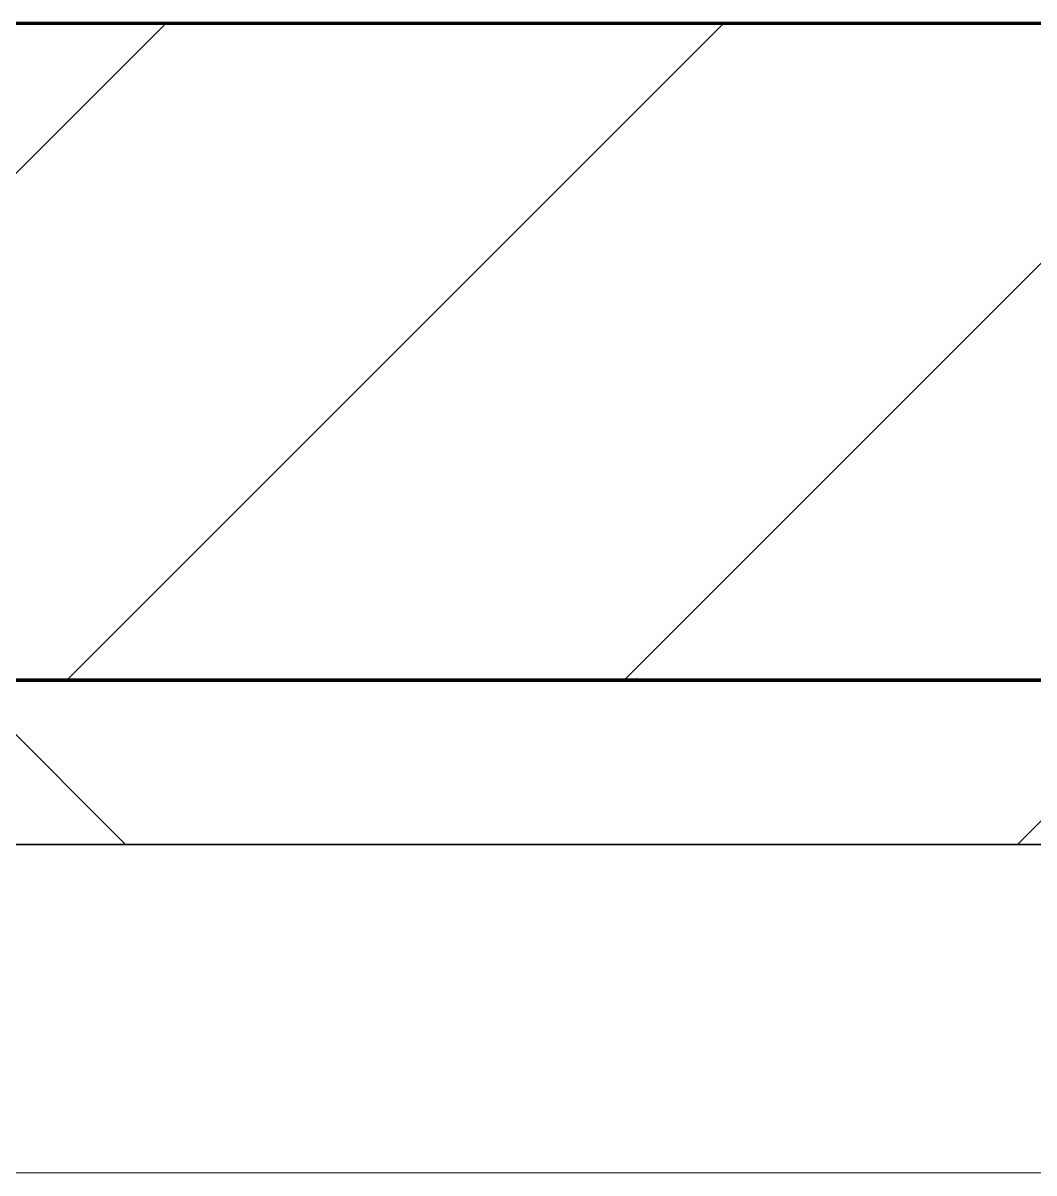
# Model space of a CAD drawing. Header units: millimetres. Extents: x -853488 to -774597, y -17231 to 22435.
# Drawn here: x -829603 to -829295.3, y 9794 to 10144 of the extents above; entities that cross this region are included whole.
import ezdxf

# ---------------------------------------------------------------- set-up
doc = ezdxf.new("R2010")
doc.units = ezdxf.units.MM
for name, color, linetype, lineweight in [('A-GLAZ-CURT', 2, 'Continuous', 9), ('A-WALL', 5, 'Continuous', 35), ('A-WALL-FNSH', 2, 'Continuous', 35), ('A-WALL-PATT', 1, 'Continuous', 35), ('WALL-E', 2, 'Continuous', 35)]:
    doc.layers.add(name, color=color, linetype=linetype, lineweight=lineweight)

# ---------------------------------------------------------------- blocks, each defined once
blk = doc.blocks.new('System Panel - DPA-AR_Metal Ceiling Rectangular Panel-16017999-4261-01 ENLARGED UPPER PLATFORM LEVEL - REFLECTED CEILING PLAN - SHEET 2')
at = {"layer": 'A-GLAZ-CURT'}
for p, q in [((-825954.98, 9794.02), (-828354.98, 9794.02)), ((-828354.98, 9794.02), (-825954.98, 9794.02))]:
    blk.add_line(p, q, dxfattribs=at)
blk = doc.blocks.new('PPLS-PP19_Custom Tile Pattern - Custom Tile Pattern-V43-4261-01 ENLARGED UPPER PLATFORM LEVEL - REFLECTED CEILING PLAN - SHEET 2')
at = {"layer": 'A-GLAZ-CURT'}
for p, q in [((-300, 0), (300, 0)), ((300, 0), (-300, 0)), ((195.99, 0), (213.31, 0)), ((213.31, 0), (195.99, 0)), ((230.06, 0), (300, 0)), ((-300, -50), (300, -50)), ((300, -50), (-300, -50))]:
    blk.add_line(p, q, dxfattribs=at)
for points, knots in [([(-126.5, 0), (-122.44, 0), (-108.71, 0), (-86.68, 0), (-63.44, 0), (-54.4, 0), (-48.53, 0), (-30.79, 0), (-18.03, 0), (8.61, 0), (15.02, 0), (22.28, 0), (26.04, 0), (27.59, 0)], [-5231.017328, -5231.017328, -5231.017328, -5231.017328, -4994.692869, -4542.524482, -4008.285538, -3689.699207, -3546.54457, -3315.260113, -2864.387349, -2439.246196, -2084.094819, -1956.422387, -1868.220474, -1868.220474, -1868.220474, -1868.220474]), ([(31.18, 0), (25.97, 0), (11.99, 0), (-16.92, 0), (-47.42, 0), (-65.77, 0), (-66.37, 0), (-66.38, 0)], [-4496.803627, -4496.803627, -4496.803627, -4496.803627, -4222.080604, -3745.412743, -2981.410125, -2542.574734, -2498.224237, -2498.224237, -2498.224237, -2498.224237]), ([(27.74, 0), (26.41, 0), (21.93, 0), (12.82, 0), (-2.9, 0), (-20.62, 0), (-31.54, 0), (-38.54, 0), (-41, 0)], [-2181.155251, -2181.155251, -2181.155251, -2181.155251, -2106.613311, -1925.670641, -1617.263037, -1290.787923, -1039.307308, -902.875233, -902.875233, -902.875233, -902.875233]), ([(-36.78, 0), (-32.43, 0), (-19.22, 0), (8.83, 0), (43.36, 0), (70.92, 0), (82.12, 0), (83.66, 0)], [-6191.144455, -6191.144455, -6191.144455, -6191.144455, -5862.463379, -5340.621928, -4573.028122, -4094.177415, -3869.465285, -3869.465285, -3869.465285, -3869.465285]), ([(30.82, 0), (29.27, 0), (20.14, 0), (3.54, 0), (-16.58, 0), (-34.76, 0), (-36.04, 0)], [-10462.034656, -10462.034656, -10462.034656, -10462.034656, -10363.088938, -9884.23066, -9424.652049, -9182.880979, -9182.880979, -9182.880979, -9182.880979]), ([(70.61, 0), (66.16, 0), (55.8, 0), (39.61, 0), (24.74, 0), (2.64, 0), (-17.84, 0), (-30.57, 0), (-31.82, 0), (-32, 0)], [-4647.237329, -4647.237329, -4647.237329, -4647.237329, -4326.416877, -4098.545751, -3766.694881, -3333.063701, -2994.501669, -2698.150104, -2614.070998, -2614.070998, -2614.070998, -2614.070998]), ([(-30.52, 0), (-27.11, 0), (-17.83, 0), (4.88, 0), (18.66, 0), (26.74, 0)], [-2323.618664, -2323.618664, -2323.618664, -2323.618664, -2142.497158, -1716.209403, -1258.626777, -1258.626777, -1258.626777, -1258.626777]), ([(-28.57, 0), (-26.93, 0), (-20.29, 0), (-11.45, 0), (2.08, 0), (13.15, 0), (21.24, 0), (24.62, 0), (24.72, 0), (24.72, 0)], [-5361.429781, -5361.429781, -5361.429781, -5361.429781, -5261.36855, -5050.479954, -4785.90057, -4596.498881, -4445.288762, -4384.376941, -4376.041937, -4376.041937, -4376.041937, -4376.041937]), ([(-15.19, 0), (-13.07, 0), (3.15, 0), (20.16, 0), (27.75, 0)], [-461.142613, -461.142613, -461.142613, -461.142613, -429.606584, -405.184621, -405.184621, -405.184621, -405.184621]), ([(-2.63, 0), (-2.47, 0), (-1.22, 0), (4.92, 0), (15.97, 0), (22.54, 0), (24.49, 0)], [-226.825321, -226.825321, -226.825321, -226.825321, -220.269177, -206.416616, -198.214427, -187.717507, -187.717507, -187.717507, -187.717507]), ([(26.99, 0), (23.84, 0), (10.74, 0), (3.08, 0), (-1.67, 0), (-2.25, 0)], [-297.219386, -297.219386, -297.219386, -297.219386, -285.83788, -246.234814, -234.646884, -234.646884, -234.646884, -234.646884]), ([(24.69, 0), (24.54, 0), (20.99, 0), (15.48, 0), (10.8, 0), (9.63, 0)], [-4368.572414, -4368.572414, -4368.572414, -4368.572414, -4306.476363, -4080.000647, -3772.857994, -3772.857994, -3772.857994, -3772.857994]), ([(18.16, 0), (19.15, 0), (24.25, 0), (25.66, 0), (26.12, 0)], [-5700.113719, -5700.113719, -5700.113719, -5700.113719, -5554.232259, -5302.431367, -5302.431367, -5302.431367, -5302.431367]), ([(26.94, 0), (24.66, 0), (20.4, 0), (18.85, 0), (18.16, 0)], [-6089.998379, -6089.998379, -6089.998379, -6089.998379, -5972.647715, -5832.674503, -5832.674503, -5832.674503, -5832.674503]), ([(27.65, 0), (28.12, 0), (29.8, 0), (38.07, 0), (53.39, 0), (71.67, 0), (84.83, 0), (86.01, 0), (92.51, 0), (94.33, 0)], [-5016.455258, -5016.455258, -5016.455258, -5016.455258, -4887.603822, -4705.298446, -4353.683244, -3960.84581, -3759.045785, -3336.541051, -2783.776468, -2783.776468, -2783.776468, -2783.776468]), ([(96.03, 0), (95.83, 0), (90.89, 0), (85.59, 0), (74.4, 0), (62.26, 0), (51.85, 0), (43.81, 0), (32.76, 0), (28.35, 0), (27.7, 0)], [-7548.167004, -7548.167004, -7548.167004, -7548.167004, -7531.75727, -7135.649961, -6924.452779, -6738.82075, -6548.303034, -6314.283804, -6135.05769, -6102.759091, -6102.759091, -6102.759091, -6102.759091]), ([(103.09, 0), (101.08, 0), (86.31, 0), (63.34, 0), (39.88, 0), (30.37, 0), (27.73, 0)], [-375.435014, -375.435014, -375.435014, -375.435014, -369.147452, -330.153101, -307.516438, -298.095898, -298.095898, -298.095898, -298.095898]), ([(27.73, 0), (28.33, 0), (31.05, 0), (37.44, 0), (45.92, 0), (57.76, 0), (64.47, 0), (72.74, 0), (75.22, 0), (76.03, 0), (76.21, 0)], [-1240.013107, -1240.013107, -1240.013107, -1240.013107, -1206.526904, -1089.329421, -901.315459, -753.071572, -495.328968, -421.953223, -334.951786, -290.452333, -290.452333, -290.452333, -290.452333]), ([(27.76, 0), (28.57, 0), (32.44, 0), (39.04, 0), (51.19, 0), (58.74, 0), (61.34, 0), (61.45, 0)], [-1864.895582, -1864.895582, -1864.895582, -1864.895582, -1818.904206, -1645.594513, -1443.202566, -1228.752106, -1120.932285, -1120.932285, -1120.932285, -1120.932285]), ([(27.89, 0), (29.09, 0), (33.4, 0), (48.37, 0), (71.92, 0), (100.57, 0), (116.36, 0), (128.63, 0), (128.95, 0)], [-147.777612, -147.777612, -147.777612, -147.777612, -135.792042, -118.513713, -97.899267, -63.759246, -39.050993, -35.895543, -35.895543, -35.895543, -35.895543]), ([(76.63, 0), (74.8, 0), (67.65, 0), (53.52, 0), (38.69, 0), (30.53, 0), (28.36, 0)], [-3095.572228, -3095.572228, -3095.572228, -3095.572228, -2950.589685, -2634.532728, -2313.748533, -2192.696995, -2192.696995, -2192.696995, -2192.696995]), ([(28.59, 0), (32.96, 0), (51.23, 0), (74.51, 0), (92.76, 0), (96.7, 0)], [-404.286242, -404.286242, -404.286242, -404.286242, -390.253598, -346.313304, -334.150886, -334.150886, -334.150886, -334.150886]), ([(53.18, 0), (53.06, 0), (52.22, 0), (44.99, 0), (36.46, 0), (30.82, 0)], [-622.740158, -622.740158, -622.740158, -622.740158, -566.066452, -360.610861, 0, 0, 0, 0]), ([(136.44, 0), (121.66, 0), (86.93, 0), (51.16, 0), (31.18, 0)], [-106.750556, -106.750556, -106.750556, -106.750556, -59.610984, 0, 0, 0, 0]), ([(168.37, 0), (167.68, 0), (162.47, 0), (147.02, 0), (109.77, 0), (76.86, 0), (57.82, 0), (46.51, 0), (41.18, 0), (36.02, 0), (35.54, 0), (35.54, 0)], [-543.375029, -543.375029, -543.375029, -543.375029, -530.793311, -458.593899, -401.860199, -357.622665, -341.267687, -334.000314, -326.15566, -319.318397, -317.489778, -317.489778, -317.489778, -317.489778]), ([(36.29, 0), (37.77, 0), (48.82, 0), (64.79, 0), (83.02, 0), (94.41, 0), (96.49, 0)], [-314.598523, -314.598523, -314.598523, -314.598523, -305.899624, -287.17622, -249.500363, -240.79965, -240.79965, -240.79965, -240.79965]), ([(61.47, 0), (61.47, 0), (61.21, 0), (54.61, 0), (53.71, 0), (53.56, 0)], [-1113.311073, -1113.311073, -1113.311073, -1113.311073, -1096.402191, -891.204116, -747.28819, -747.28819, -747.28819, -747.28819]), ([(76.22, 0), (75.58, 0), (73.64, 0), (71.05, 0), (70.61, 0)], [-193.634889, -193.634889, -193.634889, -193.634889, -31.537676, 0, 0, 0, 0]), ([(94.4, 0), (94.4, 0), (94.6, 0), (95.82, 0), (96.7, 0)], [-2348.345796, -2348.345796, -2348.345796, -2348.345796, -2310.419338, -2253.533331, -2253.533331, -2253.533331, -2253.533331]), ([(114.39, 0), (114.2, 0), (112.08, 0), (105.79, 0), (98.63, 0), (96.68, 0)], [-8148.58938, -8148.58938, -8148.58938, -8148.58938, -8105.191388, -7723.759874, -7566.020392, -7566.020392, -7566.020392, -7566.020392]), ([(96.7, 0), (97.01, 0), (100.31, 0), (108.97, 0), (120.79, 0), (139.94, 0), (163.31, 0), (185.23, 0), (193.62, 0), (194.69, 0), (194.79, 0)], [-2253.499917, -2253.499917, -2253.499917, -2253.499917, -2233.599744, -2052.234781, -1843.028543, -1530.39897, -1095.004608, -529.74427, -295.064701, -265.121568, -265.121568, -265.121568, -265.121568]), ([(96.71, 0), (107.58, 0), (125.19, 0), (132.42, 0), (134.6, 0)], [-240.492084, -240.492084, -240.492084, -240.492084, -194.761443, -152.241002, -152.241002, -152.241002, -152.241002]), ([(97.61, 0), (111.16, 0), (124.77, 0), (138.28, 0), (138.53, 0)], [-333.215778, -333.215778, -333.215778, -333.215778, -291.370682, -290.5735, -290.5735, -290.5735, -290.5735]), ([(129.02, 0), (129.02, 0), (124.41, 0), (122.35, 0), (114.96, 0), (108.04, 0), (103.09, 0)], [-35.386604, -35.386604, -35.386604, -35.386604, -31.430235, -22.807238, -15.488593, 0, 0, 0, 0]), ([(157.9, 0), (156.77, 0), (151.67, 0), (143.29, 0), (134.04, 0), (126.24, 0), (118.6, 0), (114.23, 0), (111.98, 0), (105.66, 0), (105.23, 0), (105.23, 0)], [-10292.955006, -10292.955006, -10292.955006, -10292.955006, -10098.273015, -9847.788484, -9677.714971, -9567.007022, -9453.21225, -9220.200448, -9012.77275, -8966.157302, -8929.495943, -8929.495943, -8929.495943, -8929.495943]), ([(105.26, 0), (105.52, 0), (111.01, 0), (112.65, 0), (113.59, 0)], [-8920.561005, -8920.561005, -8920.561005, -8920.561005, -8814.835624, -8577.462505, -8577.462505, -8577.462505, -8577.462505]), ([(128.58, 0), (128.8, 0), (130.16, 0), (139.26, 0), (152.67, 0), (161.24, 0), (162.19, 0), (162.75, 0)], [-633.326174, -633.326174, -633.326174, -633.326174, -627.736123, -618.981161, -602.094757, -592.980799, -581.414464, -581.414464, -581.414464, -581.414464]), ([(137.1, 0), (136, 0), (133.64, 0), (129.87, 0), (129.11, 0)], [-670.405967, -670.405967, -670.405967, -670.405967, -651.020627, -640.742133, -640.742133, -640.742133, -640.742133]), ([(193.8, 0), (193.33, 0), (190.11, 0), (183.13, 0), (171, 0), (161.95, 0), (161.28, 0), (158.35, 0), (157.85, 0), (157.77, 0)], [-11665.349007, -11665.349007, -11665.349007, -11665.349007, -11565.880756, -11105.624034, -10839.086983, -10768.332124, -10666.779182, -10580.760289, -10550.278881, -10550.278881, -10550.278881, -10550.278881]), ([(300, 0), (286.53, 0), (254.22, 0), (207.11, 0), (177.41, 0), (159.34, 0), (158.33, 0), (158.3, 0)], [-285.253232, -285.253232, -285.253232, -285.253232, -244.693688, -187.987675, -143.776725, -129.632772, -123.352749, -123.352749, -123.352749, -123.352749]), ([(159.07, 0), (159.13, 0), (160.84, 0), (165.21, 0), (174.15, 0), (185.98, 0), (208.82, 0), (219.42, 0), (230.06, 0)], [-115.643202, -115.643202, -115.643202, -115.643202, -114.681583, -87.660824, -65.295536, -41.623857, -24.459831, 0, 0, 0, 0]), ([(162.75, 0), (165.4, 0), (170.91, 0), (172.61, 0), (172.61, 0)], [-111.264224, -111.264224, -111.264224, -111.264224, -56.742688, -19.085662, -19.085662, -19.085662, -19.085662]), ([(247.1, 0), (246.76, 0), (245.04, 0), (238.34, 0), (226.56, 0), (221.1, 0), (200.27, 0), (182.99, 0), (174.27, 0), (169.67, 0), (168.99, 0)], [-9649.085549, -9649.085549, -9649.085549, -9649.085549, -9581.591397, -9406.094246, -9221.510254, -9016.44624, -8717.832359, -8253.978395, -8152.463617, -8069.855175, -8069.855175, -8069.855175, -8069.855175]), ([(215.22, 0), (214.62, 0), (210.55, 0), (203.98, 0), (187.54, 0), (175.3, 0), (169.49, 0)], [-203.825446, -203.825446, -203.825446, -203.825446, -198.527383, -184.406837, -162.427601, -142.916156, -142.916156, -142.916156, -142.916156]), ([(171.51, 0), (176.48, 0), (193.23, 0), (201.73, 0), (208.81, 0), (213.48, 0), (226.48, 0), (234.57, 0)], [-7971.819559, -7971.819559, -7971.819559, -7971.819559, -7784.112253, -7606.717214, -7289.299508, -7042.621073, -6665.892621, -6665.892621, -6665.892621, -6665.892621]), ([(172.07, 0), (177.66, 0), (187.87, 0), (201.08, 0), (207.47, 0), (213.96, 0), (215.11, 0)], [-255.364076, -255.364076, -255.364076, -255.364076, -237.955587, -223.92608, -215.862851, -208.75215, -208.75215, -208.75215, -208.75215]), ([(233.43, 0), (231.06, 0), (224.58, 0), (219.94, 0), (219.02, 0)], [-11321.211827, -11321.211827, -11321.211827, -11321.211827, -11162.864862, -10856.732305, -10856.732305, -10856.732305, -10856.732305]), ([(219.9, 0), (220.86, 0), (227.84, 0), (242.06, 0), (246.54, 0), (246.96, 0)], [-10670.940496, -10670.940496, -10670.940496, -10670.940496, -10511.382485, -9925.173265, -9834.877357, -9834.877357, -9834.877357, -9834.877357]), ([(300, 0), (288.22, 0), (265.52, 0), (243.13, 0), (234.55, 0)], [-12528.858583, -12528.858583, -12528.858583, -12528.858583, -11905.454923, -11345.88973, -11345.88973, -11345.88973, -11345.88973]), ([(235.49, 0), (236.98, 0), (249.55, 0), (266.73, 0), (281.71, 0), (291.71, 0), (296.52, 0), (297.86, 0), (298.09, 0)], [-6651.550015, -6651.550015, -6651.550015, -6651.550015, -6582.165592, -6068.460911, -5766.029927, -5566.724884, -5280.360606, -5199.253518, -5199.253518, -5199.253518, -5199.253518]), ([(284.76, 0), (284.76, 0), (285.09, 0), (287.47, 0), (293.59, 0), (297.76, 0), (300, 0)], [-4110.630118, -4110.630118, -4110.630118, -4110.630118, -4053.389046, -3959.664717, -3862.421465, -3746.95702, -3746.95702, -3746.95702, -3746.95702]), ([(297.38, 0), (295.84, 0), (291.62, 0), (285.38, 0), (284.87, 0)], [-4803.172655, -4803.172655, -4803.172655, -4803.172655, -4358.271401, -4143.037883, -4143.037883, -4143.037883, -4143.037883])]:
    blk.add_open_spline(points, degree=3, knots=knots, dxfattribs=at)
for points in [[(24.49, 0), (25.23, 0), (25.72, 0), (26.04, 0)], [(80.35, 0), (79.57, 0), (78.27, 0), (76.63, 0)], [(84.06, 0), (83.48, 0), (82.41, 0), (81.72, 0)], [(168.74, 0), (168.74, 0), (169.81, 0), (171.51, 0)], [(195.11, 0), (194.91, 0), (194.44, 0), (193.8, 0)]]:
    blk.add_open_spline(points, degree=3, dxfattribs=at)
blk = doc.blocks.new('PPLS-PP19_Custom Tile Pattern - Custom Tile Pattern-V44-4261-01 ENLARGED UPPER PLATFORM LEVEL - REFLECTED CEILING PLAN - SHEET 2')
at = {"layer": 'A-GLAZ-CURT'}
for p, q in [((-300, 0), (300, 0)), ((300, 0), (-300, 0)), ((-293.07, 0), (-275.75, 0)), ((-275.75, 0), (-293.07, 0)), ((-300, -50), (300, -50)), ((300, -50), (-300, -50))]:
    blk.add_line(p, q, dxfattribs=at)
at = {"layer": 'A-GLAZ-CURT', "flags": 128}
for points in [[(-300, 0), (-291.56, 0), (-283.3, 0), (-275.2, 0), (-267.26, 0), (-259.45, 0), (-251.77, 0), (-244.2, 0), (-236.74, 0), (-229.36, 0), (-222.06, 0), (-214.83, 0), (-207.71, 0), (-200.76, 0), (-194.02, 0), (-187.54, 0), (-181.38, 0), (-175.58, 0), (-170.25, 0), (-165.64, 0), (-162.01, 0), (-159.53, 0)], [(-275.48, 0), (-283.55, 0), (-291.73, 0), (-300, 0)]]:
    blk.add_lwpolyline(points, dxfattribs=at)
at = {"layer": 'A-GLAZ-CURT'}
for points, knots in [([(-300, 0), (-284.65, 0), (-236.57, 0), (-192.05, 0), (-164.19, 0), (-158.59, 0)], [-5323.127839, -5323.127839, -5323.127839, -5323.127839, -4502.809032, -2700.551212, -2218.086727, -2218.086727, -2218.086727, -2218.086727]), ([(-89.64, 0), (-102.18, 0), (-137.84, 0), (-202.69, 0), (-262.56, 0), (-294.48, 0), (-300, 0)], [-18649.97421, -18649.97421, -18649.97421, -18649.97421, -17136.203329, -15131.813646, -13729.592194, -13439.944408, -13439.944408, -13439.944408, -13439.944408])]:
    blk.add_open_spline(points, degree=3, knots=knots, dxfattribs=at)
blk = doc.blocks.new('*U464')
at = {"layer": 'A-GLAZ-CURT', "rotation": 180}
for name, p in [('PPLS-PP19_Custom Tile Pattern - Custom Tile Pattern-V44-4261-01 ENLARGED UPPER PLATFORM LEVEL - REFLECTED CEILING PLAN - SHEET 2', (-28200, 6315)), ('PPLS-PP19_Custom Tile Pattern - Custom Tile Pattern-V43-4261-01 ENLARGED UPPER PLATFORM LEVEL - REFLECTED CEILING PLAN - SHEET 2', (-27600, 6315))]:
    blk.add_blockref(name, p, dxfattribs=at)
at = {"layer": 'A-GLAZ-CURT'}
blk.add_blockref('System Panel - DPA-AR_Metal Ceiling Rectangular Panel-16017999-4261-01 ENLARGED UPPER PLATFORM LEVEL - REFLECTED CEILING PLAN - SHEET 2', (799282.37, -3579.02), dxfattribs=at)

msp = doc.modelspace()

# ---------------------------------------------------------------- hatches: boundary and pattern name
at = {"layer": 'A-WALL-PATT', "lineweight": 9}
h = msp.add_hatch(dxfattribs=at)
h.set_pattern_fill('FP_2', color=256, style=0, pattern_type=2)
h.set_pattern_definition([(45, (0, 0), (-84.852814, 84.852814), [])])
h.paths.add_polyline_path([(-817027.49, 9944.02), (-817027.49, 10144.02), (-832907.37, 10144.02), (-832907.37, 9944.02), (-818486.1, 9944.02)])
h.paths.add_polyline_path([(-834957.37, 9944.02), (-834507.37, 9944.02), (-834507.37, 10144.02), (-834957.37, 10144.02), (-834957.37, 10044.02)])
h = msp.add_hatch(dxfattribs=at)
h.set_pattern_fill('FP_5', color=256, style=0, pattern_type=2)
h.set_pattern_definition([(45, (0, 0), (-212.13203, 212.13203), []), (135, (0, 0), (-212.13203, -212.13203), [])])
h.paths.add_polyline_path([(-820830.35, 9894.02), (-820830.35, 9944.02), (-832907.37, 9944.02), (-832907.37, 9894.02), (-822898.45, 9894.02)])
h.paths.add_polyline_path([(-834507.37, 9894.02), (-834507.37, 9944.02), (-834757.37, 9944.02), (-834757.37, 9894.02), (-834707.37, 9894.02)])

# ---------------------------------------------------------------- linework, layer by layer
at = {"layer": 'A-WALL', "color": 7, "lineweight": 70}
for p, q in [((-832907.37, 10144.02), (-826474.98, 10144.02)), ((-820830.35, 9944.02), (-832907.37, 9944.02)), ((-832907.37, 9944.02), (-820830.35, 9944.02))]:
    msp.add_line(p, q, dxfattribs=at)
at = {"layer": 'A-WALL-FNSH', "color": 250}
msp.add_line((-820830.35, 9894.02), (-832907.37, 9894.02), dxfattribs=at)
at = {"layer": 'WALL-E'}
for p, q in [((-786082.37, 10144.02), (-830592.54, 10144.02)), ((-830592.54, 10144.02), (-828992.54, 10144.02)), ((-830592.54, 10144.02), (-828482.37, 10144.02)), ((-828992.54, 10144.02), (-830092.54, 10144.02)), ((-830592.54, 9944.02), (-820407.37, 9944.02))]:
    msp.add_line(p, q, dxfattribs=at)

# ---------------------------------------------------------------- block references
msp.add_blockref('*U464', (-801682.37, 3579.02))

doc.saveas('drawing.dxf')
